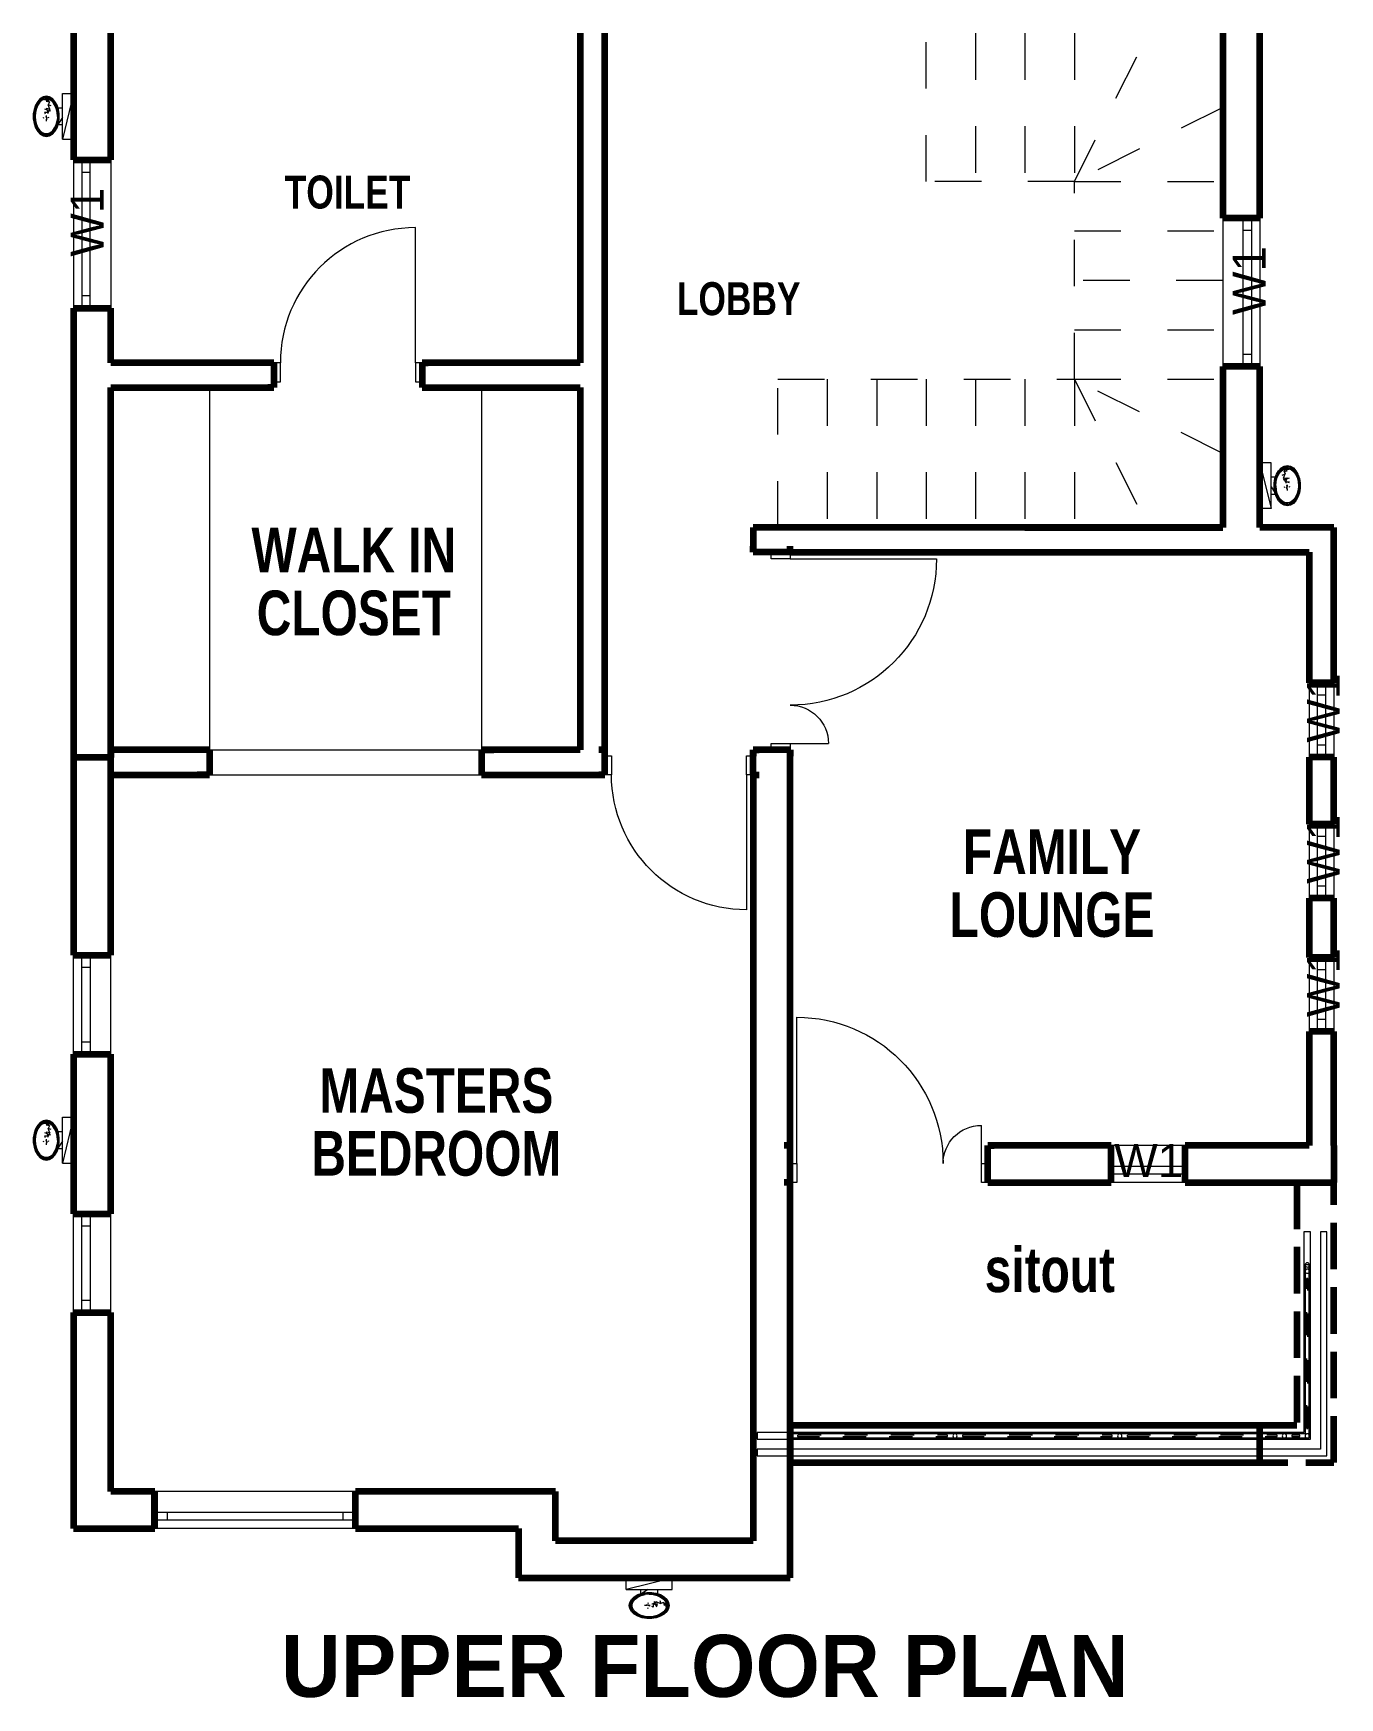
# Model space of a CAD drawing. Header units: millimetres. Extents: x 119896 to 184842, y -80649 to -62433.
# Drawn here: x 176762 to 184692, y -79907 to -69805 of the extents above; entities that cross this region are included whole.
import ezdxf
from ezdxf.enums import TextEntityAlignment as Align

# ---------------------------------------------------------------- set-up
doc = ezdxf.new("R2010")
doc.units = ezdxf.units.MM
doc.header["$MEASUREMENT"] = 0
doc.set_wipeout_variables(frame=1)
for name, pattern in [('Dashed', [564.444447, 282.222223, -282.222223]), ('Hidden Line', [391.222223, 282.222223, -109]), ('Small Dashed', [282.222222, 141.111111, -141.111111]), ('Wipeout_Contour', [1000, 0, -1000])]:
    doc.linetypes.add(name, pattern=pattern)
for name, color, linetype, lineweight in [('0_Pen_No__2', 8, 'Continuous', 15), ('Annotation - Text_Pen_No__86_Pen_No__21', 7, 'Continuous', 35), ('ARCHICAD Doors_Pen_No__141', 7, 'Continuous', 120), ('ARCHICAD Window Markers_Pen_No__7', 7, 'Continuous', 35), ('ARCHICAD Windows_Pen_No__141', 7, 'Continuous', 120), ('Drawing & Figure_Pen_No__1', 7, 'Continuous', 13), ('Drawing & Figure_Pen_No__27', 7, 'Continuous', 100), ('Structural - Bearing_Pen_No__141', 7, 'Continuous', 120)]:
    doc.layers.add(name, color=color, linetype=linetype, lineweight=lineweight)
for name, color, linetype in [('ARCHICAD Doors', 7, 'Continuous'), ('ARCHICAD Window Markers', 7, 'Continuous'), ('ARCHICAD Windows', 7, 'Continuous'), ('Interior - Stair & Railing', 7, 'Continuous'), ('Structural - Bearing', 7, 'Continuous')]:
    doc.layers.add(name, color=color, linetype=linetype)
for name, color, linetype, lineweight, true_color in [('ARCHICAD Doors_Pen_No__23', 7, 'Continuous', 20, 0xff6600), ('ARCHICAD Doors_Pen_No__3', 7, 'Continuous', 18, 0xff6600), ('ARCHICAD Windows_Pen_No__23', 7, 'Continuous', 20, 0xff6600), ('ARCHICAD Windows_Pen_No__3', 7, 'Continuous', 18, 0xff6600), ('Drawing & Figure_Pen_No__23', 7, 'Continuous', 20, 0xff6600), ('Drawing & Figure_Pen_No__61', 7, 'Continuous', 20, 0x6a6a6a), ('Interior - Stair & Railing_Pen_No__91', 171, 'Continuous', 13, 0xaaaaff)]:
    doc.layers.add(name, color=color, linetype=linetype, lineweight=lineweight, true_color=true_color)
doc.styles.add('GENERATED_STYLE_1', font='arial.ttf')
doc.styles.add('GENERATED_STYLE_2', font='')
doc.styles.add('GENERATED_STYLE_3', font='')
doc.styles.get('GENERATED_STYLE_2').set_extended_font_data('Impact', bold=True)
doc.styles.get('GENERATED_STYLE_3').set_extended_font_data('Algerian', bold=True)

# ---------------------------------------------------------------- blocks, each defined once
blk = doc.blocks.new('Wall_25', base_point=(142619, -78480))
at = {"layer": 'Structural - Bearing_Pen_No__141', "color": 7, "linetype": 'Hidden Line', "lineweight": 120, "flags": 128}
for points in [[(142619, -78255), (139769, -78255)], [(139769, -78255), (139769, -78480)], [(142619, -78480), (142619, -78255)], [(139769, -78480), (142619, -78480)]]:
    blk.add_lwpolyline(points, dxfattribs=at)
blk = doc.blocks.new('Wall_26', base_point=(138344, -79180))
at = {"layer": 'Structural - Bearing_Pen_No__141', "color": 7, "linetype": 'Continuous', "lineweight": 120, "flags": 128}
for points in [[(139544, -78955), (138344, -78955)], [(138119, -79180), (139769, -79180)]]:
    blk.add_lwpolyline(points, dxfattribs=at)
blk = doc.blocks.new('Wall_27', base_point=(142619, -78480))
at = {"color": 254, "linetype": 'Wipeout_Contour', "lineweight": 0, "ltscale": 645946.13105}
blk.add_wipeout([(142619, -78255), (139769, -78255), (139769, -78480), (142619, -78480)], dxfattribs=at).dxf.layer = 'Structural - Bearing'
at = {"layer": 'Structural - Bearing_Pen_No__141', "color": 7, "linetype": 'Continuous', "lineweight": 120, "flags": 128}
for points in [[(142619, -78255), (139769, -78255)], [(139769, -78255), (139769, -78480)], [(142619, -78480), (142619, -78255)], [(139769, -78480), (142619, -78480)]]:
    blk.add_lwpolyline(points, dxfattribs=at)
blk = doc.blocks.new('Window 24')
at = {"layer": 'ARCHICAD Windows_Pen_No__141', "color": 7, "linetype": 'Continuous', "lineweight": 120}
for p, q in [((-450, 50), (-450, 0)), ((-450, 0), (-450, -50)), ((-450, 0), (-450, -50)), ((450, 50), (450, 0)), ((450, 0), (450, -50)), ((450, 0), (450, -50)), ((-450, -50), (-450, -175)), ((450, -50), (450, -175))]:
    blk.add_line(p, q, dxfattribs=at)
at = {"layer": 'ARCHICAD Windows_Pen_No__23', "color": 30, "linetype": 'Continuous', "lineweight": 20, "true_color": 0xff6600}
for p, q in [((-450, 0), (-375, 0)), ((-375, 0), (-375, -50)), ((375, -50), (375, 0)), ((375, 0), (450, 0)), ((-375, -50), (-450, -50)), ((450, -50), (375, -50))]:
    blk.add_line(p, q, dxfattribs=at)
at = {"layer": 'ARCHICAD Windows_Pen_No__3', "color": 30, "linetype": 'Continuous', "lineweight": 18, "true_color": 0xff6600}
for p, q in [((-450, 50), (450, 50)), ((-375, 0), (375, 0)), ((375, -50), (-375, -50)), ((-450, -175), (450, -175))]:
    blk.add_line(p, q, dxfattribs=at)
blk = doc.blocks.new('W Marker 22')
at = {"layer": 'ARCHICAD Window Markers_Pen_No__7', "color": 7, "lineweight": 35, "style": 'GENERATED_STYLE_1'}
blk.add_attdef('AC_MarkerText_1', text='', height=200, dxfattribs=at).set_placement((-206, -173), align=Align.BOTTOM_LEFT)
blk = doc.blocks.new('Wall_30', base_point=(135419, -69805))
at = {"layer": 'Structural - Bearing_Pen_No__141', "color": 7, "linetype": 'Continuous', "lineweight": 120}
for p, q in [((135419, -70574), (135469, -70574)), ((135469, -70574), (135519, -70574)), ((135519, -70574), (135644, -70574)), ((135419, -71474), (135469, -71474)), ((135469, -71474), (135519, -71474)), ((135519, -71474), (135644, -71474))]:
    blk.add_line(p, q, dxfattribs=at)
at = {"layer": 'Structural - Bearing_Pen_No__141', "color": 7, "linetype": 'Continuous', "lineweight": 120, "flags": 128}
for points in [[(135419, -69805), (135419, -70574)], [(135644, -70574), (135644, -69805)], [(135419, -71474), (135419, -74305)], [(135644, -71805), (135644, -71474)], [(135644, -74305), (135644, -71955)]]:
    blk.add_lwpolyline(points, dxfattribs=at)
at = {"layer": 'ARCHICAD Window Markers', "color": 161, "lineweight": 25, "true_color": 0x40a5ff}
ref = blk.add_blockref('W Marker 22', (135644, -71024), dxfattribs=dict(at, rotation=270))
ref.add_attrib('AC_MarkerText_1', 'W1', dxfattribs={"layer": 'ARCHICAD Window Markers_Pen_No__7', "color": 7, "lineweight": 35, "height": 200, "rotation": 90, "style": 'GENERATED_STYLE_1'}).set_placement((135661, -71161), align=Align.BOTTOM_LEFT)
at = {"layer": 'ARCHICAD Windows', "color": 21, "linetype": 'Continuous', "lineweight": 18, "true_color": 0xff9955, "xscale": -1, "zscale": 1000, "rotation": 90}
blk.add_blockref('Window 24', (135469, -71024), dxfattribs=at)
blk = doc.blocks.new('Double Door Asymmetric 24_2')
at = {"layer": 'ARCHICAD Doors_Pen_No__141', "color": 7, "linetype": 'Continuous', "lineweight": 120}
for p, q in [((-600, 0), (-637, 0)), ((-600, 0), (-637, 0)), ((-600, 0), (-600, -115)), ((-600, 0), (-600, -115)), ((600, 0), (600, -115)), ((600, 0), (600, -115)), ((600, 0), (637, 0)), ((600, 0), (637, 0)), ((-600, -115), (-600, -225)), ((-600, -115), (-600, -225)), ((600, -115), (600, -225)), ((600, -115), (600, -225)), ((-600, -225), (-637, -225)), ((-600, -225), (-637, -225)), ((600, -225), (637, -225)), ((600, -225), (637, -225))]:
    blk.add_line(p, q, dxfattribs=at)
at = {"layer": 'ARCHICAD Doors_Pen_No__23', "color": 30, "linetype": 'Continuous', "lineweight": 20, "true_color": 0xff6600}
for p, q in [((-560, 0), (-600, 0)), ((-600, 0), (-600, -115)), ((-560, -115), (-560, 0)), ((600, 0), (560, 0)), ((560, 0), (560, -115)), ((600, -115), (600, 0)), ((-600, -115), (-560, -115)), ((560, -115), (600, -115))]:
    blk.add_line(p, q, dxfattribs=at)
at = {"layer": 'ARCHICAD Doors_Pen_No__3', "color": 30, "linetype": 'Continuous', "lineweight": 18, "true_color": 0xff6600}
for p, q in [((560, 0), (560, 888)), ((-560, 0), (-560, 232))]:
    blk.add_line(p, q, dxfattribs=at)
for centre, radius, start, end in [((560, 0), 888, 90, 180), ((-560, 0), 232, 0, 90)]:
    blk.add_arc(centre, radius, start, end, dxfattribs=at)
blk = doc.blocks.new('Wall_31', base_point=(139769, -79180))
at = {"layer": 'Structural - Bearing_Pen_No__141', "color": 7, "linetype": 'Continuous', "lineweight": 120}
for p, q in [((139544, -72955), (139544, -72918)), ((139769, -72955), (139769, -72918)), ((139654, -72955), (139544, -72955)), ((139769, -72955), (139654, -72955)), ((139544, -74155), (139544, -74192)), ((139654, -74155), (139544, -74155)), ((139769, -74155), (139654, -74155)), ((139769, -74155), (139769, -74192))]:
    blk.add_line(p, q, dxfattribs=at)
at = {"layer": 'Structural - Bearing_Pen_No__141', "color": 7, "linetype": 'Continuous', "lineweight": 120, "flags": 128}
for points in [[(139544, -72805), (139544, -72955)], [(139769, -76555), (139769, -74155)], [(139544, -74305), (139544, -78955)], [(139769, -79180), (139769, -76780)]]:
    blk.add_lwpolyline(points, dxfattribs=at)
at = {"layer": 'ARCHICAD Doors', "color": 21, "linetype": 'Continuous', "lineweight": 18, "true_color": 0xff9955, "xscale": -1, "zscale": 1000, "rotation": 270}
blk.add_blockref('Double Door Asymmetric 24_2', (139769, -73555), dxfattribs=at)
blk = doc.blocks.new('Window 24_2')
at = {"layer": 'ARCHICAD Windows_Pen_No__141', "color": 7, "linetype": 'Continuous', "lineweight": 120}
for p, q in [((-225, 50), (-225, 0)), ((-225, 0), (-225, -50)), ((-225, 0), (-225, -50)), ((225, 50), (225, 0)), ((225, 0), (225, -50)), ((225, 0), (225, -50)), ((-225, -50), (-225, -175)), ((225, -50), (225, -175))]:
    blk.add_line(p, q, dxfattribs=at)
at = {"layer": 'ARCHICAD Windows_Pen_No__23', "color": 30, "linetype": 'Continuous', "lineweight": 20, "true_color": 0xff6600}
for p, q in [((-225, 0), (-150, 0)), ((-150, 0), (-150, -50)), ((150, -50), (150, 0)), ((150, 0), (225, 0)), ((-150, -50), (-225, -50)), ((225, -50), (150, -50))]:
    blk.add_line(p, q, dxfattribs=at)
at = {"layer": 'ARCHICAD Windows_Pen_No__3', "color": 30, "linetype": 'Continuous', "lineweight": 18, "true_color": 0xff6600}
for p, q in [((-225, 50), (225, 50)), ((-150, 0), (150, 0)), ((150, -50), (-150, -50)), ((-225, -175), (225, -175))]:
    blk.add_line(p, q, dxfattribs=at)
blk = doc.blocks.new('Double Door Asymmetric 24')
at = {"layer": 'ARCHICAD Doors_Pen_No__141', "color": 7, "linetype": 'Continuous', "lineweight": 120}
for p, q in [((-600, 110), (-637, 110)), ((-600, 110), (-637, 110)), ((-600, 0), (-600, 110)), ((-600, 0), (-600, 110)), ((600, 0), (600, 110)), ((600, 0), (600, 110)), ((600, 110), (637, 110)), ((600, 110), (637, 110)), ((-600, -115), (-600, 0)), ((-600, -115), (-600, 0)), ((600, -115), (600, 0)), ((600, -115), (600, 0)), ((-600, -115), (-637, -115)), ((-600, -115), (-637, -115)), ((600, -115), (637, -115)), ((600, -115), (637, -115))]:
    blk.add_line(p, q, dxfattribs=at)
at = {"layer": 'ARCHICAD Doors_Pen_No__23', "color": 30, "linetype": 'Continuous', "lineweight": 20, "true_color": 0xff6600}
for p, q in [((-560, 0), (-600, 0)), ((-600, 0), (-600, -115)), ((-560, -115), (-560, 0)), ((600, 0), (560, 0)), ((560, 0), (560, -115)), ((600, -115), (600, 0)), ((-600, -115), (-560, -115)), ((560, -115), (600, -115))]:
    blk.add_line(p, q, dxfattribs=at)
at = {"layer": 'ARCHICAD Doors_Pen_No__3', "color": 30, "linetype": 'Continuous', "lineweight": 18, "true_color": 0xff6600}
for p, q in [((560, 0), (560, 888)), ((-560, 0), (-560, 232))]:
    blk.add_line(p, q, dxfattribs=at)
for centre, radius, start, end in [((560, 0), 888, 90, 180), ((-560, 0), 232, 0, 90)]:
    blk.add_arc(centre, radius, start, end, dxfattribs=at)
blk = doc.blocks.new('Wall_32', base_point=(139769, -76780))
at = {"layer": 'Structural - Bearing_Pen_No__141', "color": 7, "linetype": 'Continuous', "lineweight": 120}
for p, q in [((139769, -76555), (139732, -76555)), ((139769, -76665), (139769, -76555)), ((140969, -76555), (141006, -76555)), ((140969, -76665), (140969, -76555)), ((141717, -76680), (141717, -76555)), ((142167, -76680), (142167, -76555)), ((139769, -76780), (139769, -76665)), ((140969, -76780), (140969, -76665)), ((141717, -76730), (141717, -76680)), ((141717, -76780), (141717, -76730)), ((142167, -76730), (142167, -76680)), ((142167, -76780), (142167, -76730)), ((139769, -76780), (139732, -76780)), ((140969, -76780), (141006, -76780)), ((142844, -76780), (143069, -76780))]:
    blk.add_line(p, q, dxfattribs=at)
at = {"layer": 'Structural - Bearing_Pen_No__141', "color": 7, "linetype": 'Continuous', "lineweight": 120, "flags": 128}
for points in [[(141717, -76555), (140969, -76555)], [(142919, -76555), (142167, -76555)], [(143069, -76555), (143069, -76780)], [(140969, -76780), (141717, -76780)], [(142167, -76780), (142844, -76780)]]:
    blk.add_lwpolyline(points, dxfattribs=at)
at = {"layer": 'ARCHICAD Doors', "color": 21, "linetype": 'Continuous', "lineweight": 18, "true_color": 0xff9955, "xscale": -1, "zscale": 1000}
blk.add_blockref('Double Door Asymmetric 24', (140369, -76665), dxfattribs=at)
at = {"layer": 'ARCHICAD Window Markers', "color": 161, "lineweight": 25, "true_color": 0x40a5ff}
ref = blk.add_blockref('W Marker 22', (141942, -76555), dxfattribs=at)
ref.add_attrib('AC_MarkerText_1', 'W1', dxfattribs={"layer": 'ARCHICAD Window Markers_Pen_No__7', "color": 7, "lineweight": 35, "height": 200, "style": 'GENERATED_STYLE_1'}).set_placement((141736, -76807), align=Align.BOTTOM_LEFT)
at = {"layer": 'ARCHICAD Windows', "color": 21, "linetype": 'Continuous', "lineweight": 18, "true_color": 0xff9955, "zscale": 1000, "rotation": 180}
blk.add_blockref('Window 24_2', (141942, -76730), dxfattribs=at)
blk = doc.blocks.new('Wall_33', base_point=(142619, -72805))
at = {"layer": 'Structural - Bearing_Pen_No__141', "color": 7, "linetype": 'Continuous', "lineweight": 120}
for p, q in [((142519, -70928), (142394, -70928)), ((142569, -70928), (142519, -70928)), ((142619, -70928), (142569, -70928)), ((142519, -71828), (142394, -71828)), ((142569, -71828), (142519, -71828)), ((142619, -71828), (142569, -71828))]:
    blk.add_line(p, q, dxfattribs=at)
at = {"layer": 'Structural - Bearing_Pen_No__141', "color": 7, "linetype": 'Continuous', "lineweight": 120, "flags": 128}
for points in [[(142394, -69805), (142394, -70928)], [(142619, -70928), (142619, -69805)], [(142394, -71828), (142394, -72805)], [(142619, -72805), (142619, -71828)]]:
    blk.add_lwpolyline(points, dxfattribs=at)
at = {"layer": 'ARCHICAD Window Markers', "color": 161, "lineweight": 25, "true_color": 0x40a5ff}
ref = blk.add_blockref('W Marker 22', (142394, -71378), dxfattribs=dict(at, rotation=90))
ref.add_attrib('AC_MarkerText_1', 'W1', dxfattribs={"layer": 'ARCHICAD Window Markers_Pen_No__7', "color": 7, "lineweight": 35, "height": 200, "rotation": 90, "style": 'GENERATED_STYLE_1'}).set_placement((142715, -71515), align=Align.BOTTOM_LEFT)
at = {"layer": 'ARCHICAD Windows', "color": 21, "linetype": 'Continuous', "lineweight": 18, "true_color": 0xff9955, "zscale": 1000, "rotation": 270}
blk.add_blockref('Window 24', (142569, -71378), dxfattribs=at)
blk = doc.blocks.new('Window 24_3')
at = {"layer": 'ARCHICAD Windows_Pen_No__141', "color": 7, "linetype": 'Continuous', "lineweight": 120}
for p, q in [((-225, 50), (-225, 0)), ((-225, 0), (-225, -50)), ((-225, 0), (-225, -50)), ((225, 50), (225, 0)), ((225, 0), (225, -50)), ((225, 0), (225, -50)), ((-225, -50), (-225, -100)), ((225, -50), (225, -100))]:
    blk.add_line(p, q, dxfattribs=at)
at = {"layer": 'ARCHICAD Windows_Pen_No__23', "color": 30, "linetype": 'Continuous', "lineweight": 20, "true_color": 0xff6600}
for p, q in [((-225, 0), (-150, 0)), ((-150, 0), (-150, -50)), ((150, -50), (150, 0)), ((150, 0), (225, 0)), ((-150, -50), (-225, -50)), ((225, -50), (150, -50))]:
    blk.add_line(p, q, dxfattribs=at)
at = {"layer": 'ARCHICAD Windows_Pen_No__3', "color": 30, "linetype": 'Continuous', "lineweight": 18, "true_color": 0xff6600}
for p, q in [((-225, 50), (225, 50)), ((-150, 0), (150, 0)), ((-225, -100), (225, -100)), ((150, -50), (-150, -50))]:
    blk.add_line(p, q, dxfattribs=at)
blk = doc.blocks.new('Wall_34', base_point=(143069, -76780))
at = {"layer": 'Structural - Bearing_Pen_No__141', "color": 7, "linetype": 'Continuous', "lineweight": 120}
for p, q in [((142969, -73748), (142919, -73748)), ((143019, -73748), (142969, -73748)), ((143069, -73748), (143019, -73748)), ((142969, -74198), (142919, -74198)), ((143019, -74198), (142969, -74198)), ((143069, -74198), (143019, -74198)), ((142969, -74605), (142919, -74605)), ((143019, -74605), (142969, -74605)), ((143069, -74605), (143019, -74605)), ((142969, -75055), (142919, -75055)), ((143019, -75055), (142969, -75055)), ((143069, -75055), (143019, -75055)), ((142969, -75414), (142919, -75414)), ((143019, -75414), (142969, -75414)), ((143069, -75414), (143019, -75414)), ((142969, -75864), (142919, -75864)), ((143019, -75864), (142969, -75864)), ((143069, -75864), (143019, -75864))]:
    blk.add_line(p, q, dxfattribs=at)
at = {"layer": 'Structural - Bearing_Pen_No__141', "color": 7, "linetype": 'Continuous', "lineweight": 120, "flags": 128}
for points in [[(143069, -73748), (143069, -72805)], [(142919, -72955), (142919, -73748)], [(142919, -74198), (142919, -74605)], [(143069, -74605), (143069, -74198)], [(142919, -75055), (142919, -75414)], [(143069, -75414), (143069, -75055)], [(142919, -75864), (142919, -76555)], [(143069, -76555), (143069, -75864)]]:
    blk.add_lwpolyline(points, dxfattribs=at)
at = {"layer": 'ARCHICAD Window Markers', "color": 161, "lineweight": 25, "true_color": 0x40a5ff}
ref = blk.add_blockref('W Marker 22', (142919, -73973), dxfattribs=dict(at, rotation=90))
ref.add_attrib('AC_MarkerText_1', 'W1', dxfattribs={"layer": 'ARCHICAD Window Markers_Pen_No__7', "color": 7, "lineweight": 35, "height": 200, "rotation": 90, "style": 'GENERATED_STYLE_1'}).set_placement((143165, -74110), align=Align.BOTTOM_LEFT)
ref = blk.add_blockref('W Marker 22', (142919, -74830), dxfattribs=dict(at, rotation=90))
ref.add_attrib('AC_MarkerText_1', 'W1', dxfattribs={"layer": 'ARCHICAD Window Markers_Pen_No__7', "color": 7, "lineweight": 35, "height": 200, "rotation": 90, "style": 'GENERATED_STYLE_1'}).set_placement((143165, -74967), align=Align.BOTTOM_LEFT)
ref = blk.add_blockref('W Marker 22', (142919, -75639), dxfattribs=dict(at, rotation=90))
ref.add_attrib('AC_MarkerText_1', 'W1', dxfattribs={"layer": 'ARCHICAD Window Markers_Pen_No__7', "color": 7, "lineweight": 35, "height": 200, "rotation": 90, "style": 'GENERATED_STYLE_1'}).set_placement((143165, -75776), align=Align.BOTTOM_LEFT)
at = {"layer": 'ARCHICAD Windows', "color": 21, "linetype": 'Continuous', "lineweight": 18, "true_color": 0xff9955, "zscale": 1000, "rotation": 270}
for p in [(143019, -73973), (143019, -74830), (143019, -75639)]:
    blk.add_blockref('Window 24_3', p, dxfattribs=at)
blk = doc.blocks.new('Wall_35', base_point=(143069, -72805))
at = {"layer": 'Structural - Bearing_Pen_No__141', "color": 7, "linetype": 'Continuous', "lineweight": 120, "flags": 128}
for points in [[(142394, -72805), (139544, -72805)], [(143069, -72805), (142619, -72805)], [(139769, -72955), (142919, -72955)]]:
    blk.add_lwpolyline(points, dxfattribs=at)
blk = doc.blocks.new('Rectangular Window Opening 24_6')
at = {"layer": 'ARCHICAD Windows_Pen_No__141', "color": 7, "linetype": 'Continuous', "lineweight": 120}
for p, q in [((-825, 150), (-900, 150)), ((-825, 150), (-900, 150)), ((-825, 0), (-825, 150)), ((-825, 0), (-825, 150)), ((825, 0), (825, 150)), ((825, 0), (825, 150)), ((825, 150), (900, 150)), ((825, 150), (900, 150)), ((-825, 0), (-900, 0)), ((-825, 0), (-900, 0)), ((825, 0), (900, 0)), ((825, 0), (900, 0))]:
    blk.add_line(p, q, dxfattribs=at)
at = {"layer": 'ARCHICAD Windows_Pen_No__3', "color": 30, "linetype": 'Continuous', "lineweight": 18, "true_color": 0xff6600}
for p, q in [((-825, 150), (825, 150)), ((-825, 0), (825, 0))]:
    blk.add_line(p, q, dxfattribs=at)
blk = doc.blocks.new('Door 24')
at = {"layer": 'ARCHICAD Doors_Pen_No__141', "color": 7, "linetype": 'Continuous', "lineweight": 120}
for p, q in [((-450, 0), (-487, 0)), ((-450, 0), (-487, 0)), ((-450, 0), (-450, -115)), ((-450, 0), (-450, -115)), ((450, 0), (450, -115)), ((450, 0), (450, -115)), ((450, 0), (487, 0)), ((450, 0), (487, 0)), ((-450, -150), (-487, -150)), ((-450, -150), (-487, -150)), ((-450, -115), (-450, -150)), ((-450, -115), (-450, -150)), ((450, -115), (450, -150)), ((450, -115), (450, -150)), ((450, -150), (487, -150)), ((450, -150), (487, -150))]:
    blk.add_line(p, q, dxfattribs=at)
at = {"layer": 'ARCHICAD Doors_Pen_No__23', "color": 30, "linetype": 'Continuous', "lineweight": 20, "true_color": 0xff6600}
for p, q in [((-410, 0), (-450, 0)), ((-450, 0), (-450, -115)), ((-410, -115), (-410, 0)), ((450, 0), (410, 0)), ((410, 0), (410, -115)), ((450, -115), (450, 0)), ((-450, -115), (-410, -115)), ((410, -115), (450, -115))]:
    blk.add_line(p, q, dxfattribs=at)
at = {"layer": 'ARCHICAD Doors_Pen_No__3', "color": 30, "linetype": 'Continuous', "lineweight": 18, "true_color": 0xff6600}
blk.add_line((410, 0), (410, 820), dxfattribs=at)
blk.add_arc((410, 0), 820, 90, 180, dxfattribs=at)
blk = doc.blocks.new('Wall_36', base_point=(135419, -74305))
at = {"layer": 'Structural - Bearing_Pen_No__141', "color": 7, "linetype": 'Continuous', "lineweight": 120}
for p, q in [((136244, -74155), (136169, -74155)), ((136244, -74155), (136244, -74305)), ((137894, -74155), (137894, -74305)), ((137894, -74155), (137969, -74155)), ((138644, -74155), (138607, -74155)), ((138644, -74190), (138644, -74155)), ((138644, -74305), (138644, -74190)), ((139544, -74155), (139581, -74155)), ((139544, -74190), (139544, -74155)), ((139544, -74305), (139544, -74190)), ((136244, -74305), (136169, -74305)), ((137894, -74305), (137969, -74305)), ((138644, -74305), (138607, -74305)), ((139544, -74305), (139581, -74305))]:
    blk.add_line(p, q, dxfattribs=at)
at = {"layer": 'Structural - Bearing_Pen_No__141', "color": 7, "linetype": 'Continuous', "lineweight": 120, "flags": 128}
for points in [[(136244, -74155), (135644, -74155)], [(135644, -74155), (135644, -74200)], [(138494, -74155), (137894, -74155)], [(135644, -74305), (136244, -74305)], [(137894, -74305), (138644, -74305)]]:
    blk.add_lwpolyline(points, dxfattribs=at)
at = {"layer": 'ARCHICAD Doors', "color": 21, "linetype": 'Continuous', "lineweight": 18, "true_color": 0xff9955, "xscale": -1, "zscale": 1000, "rotation": 180}
blk.add_blockref('Door 24', (139094, -74305), dxfattribs=at)
at = {"layer": 'ARCHICAD Windows', "color": 21, "linetype": 'Dashed', "lineweight": 18, "true_color": 0xff9955, "xscale": -1, "zscale": 1000, "rotation": 180}
blk.add_blockref('Rectangular Window Opening 24_6', (137069, -74155), dxfattribs=at)
blk = doc.blocks.new('Wall_37', base_point=(138644, -74305))
at = {"layer": 'Structural - Bearing_Pen_No__141', "color": 7, "linetype": 'Continuous', "lineweight": 120, "flags": 128}
for points in [[(138494, -69805), (138494, -71805)], [(138644, -74155), (138644, -69805)], [(138494, -71955), (138494, -74155)]]:
    blk.add_lwpolyline(points, dxfattribs=at)
blk = doc.blocks.new('Wall_38', base_point=(138644, -71805))
at = {"layer": 'Structural - Bearing_Pen_No__141', "color": 7, "linetype": 'Continuous', "lineweight": 120}
for p, q in [((136634, -71805), (136597, -71805)), ((136634, -71805), (136634, -71920)), ((137534, -71805), (137571, -71805)), ((137534, -71805), (137534, -71920)), ((136634, -71955), (136597, -71955)), ((136634, -71920), (136634, -71955)), ((137534, -71920), (137534, -71955)), ((137534, -71955), (137571, -71955))]:
    blk.add_line(p, q, dxfattribs=at)
at = {"layer": 'Structural - Bearing_Pen_No__141', "color": 7, "linetype": 'Continuous', "lineweight": 120, "flags": 128}
for points in [[(136634, -71805), (135644, -71805)], [(138494, -71805), (137534, -71805)], [(135644, -71955), (136634, -71955)], [(137534, -71955), (138494, -71955)]]:
    blk.add_lwpolyline(points, dxfattribs=at)
at = {"layer": 'ARCHICAD Doors', "color": 21, "linetype": 'Continuous', "lineweight": 18, "true_color": 0xff9955, "zscale": 1000}
blk.add_blockref('Door 24', (137084, -71805), dxfattribs=at)
blk = doc.blocks.new('Wall_51', base_point=(143069, -78480))
at = {"layer": 'Structural - Bearing_Pen_No__141', "color": 7, "linetype": 'Continuous', "lineweight": 120}
blk.add_line((142844, -76780), (143069, -76780), dxfattribs=at)
at = {"layer": 'Structural - Bearing_Pen_No__141', "color": 7, "linetype": 'Hidden Line', "lineweight": 120, "flags": 128}
for points in [[(142844, -76780), (142844, -78255)], [(143069, -78480), (143069, -76780)]]:
    blk.add_lwpolyline(points, dxfattribs=at)
blk = doc.blocks.new('Wall_52', base_point=(139769, -78480))
at = {"layer": 'Structural - Bearing_Pen_No__141', "color": 7, "linetype": 'Hidden Line', "lineweight": 120, "flags": 128}
for points in [[(142844, -78255), (139769, -78255)], [(139769, -78255), (139769, -78480)], [(139769, -78480), (143069, -78480)]]:
    blk.add_lwpolyline(points, dxfattribs=at)
blk = doc.blocks.new('Wall_58', base_point=(138344, -79180))
at = {"layer": 'Structural - Bearing_Pen_No__141', "color": 7, "linetype": 'Continuous', "lineweight": 120, "flags": 128}
for points in [[(138344, -78955), (138344, -78655)], [(138119, -78880), (138119, -79180)]]:
    blk.add_lwpolyline(points, dxfattribs=at)
blk = doc.blocks.new('Window 24_4')
at = {"layer": 'ARCHICAD Windows_Pen_No__141', "color": 7, "linetype": 'Continuous', "lineweight": 120}
for p, q in [((-610, 50), (-610, 0)), ((-610, 0), (-610, -50)), ((-610, 0), (-610, -50)), ((610, 50), (610, 0)), ((610, 0), (610, -50)), ((610, 0), (610, -50)), ((-610, -50), (-610, -175)), ((610, -50), (610, -175))]:
    blk.add_line(p, q, dxfattribs=at)
at = {"layer": 'ARCHICAD Windows_Pen_No__23', "color": 30, "linetype": 'Continuous', "lineweight": 20, "true_color": 0xff6600}
for p, q in [((-610, 0), (-535, 0)), ((-535, 0), (-535, -50)), ((535, -50), (535, 0)), ((535, 0), (610, 0)), ((-535, -50), (-610, -50)), ((610, -50), (535, -50))]:
    blk.add_line(p, q, dxfattribs=at)
at = {"layer": 'ARCHICAD Windows_Pen_No__3', "color": 30, "linetype": 'Continuous', "lineweight": 18, "true_color": 0xff6600}
for p, q in [((-610, 50), (610, 50)), ((-535, 0), (535, 0)), ((535, -50), (-535, -50)), ((-610, -175), (610, -175))]:
    blk.add_line(p, q, dxfattribs=at)
blk = doc.blocks.new('Wall_59', base_point=(135419, -78880))
at = {"layer": 'Structural - Bearing_Pen_No__141', "color": 7, "linetype": 'Continuous', "lineweight": 120}
for p, q in [((135912, -78780), (135912, -78655)), ((137131, -78780), (137131, -78655)), ((135912, -78830), (135912, -78780)), ((137131, -78830), (137131, -78780)), ((135912, -78880), (135912, -78830)), ((137131, -78880), (137131, -78830))]:
    blk.add_line(p, q, dxfattribs=at)
at = {"layer": 'Structural - Bearing_Pen_No__141', "color": 7, "linetype": 'Continuous', "lineweight": 120, "flags": 128}
for points in [[(135912, -78655), (135644, -78655)], [(138344, -78655), (137131, -78655)], [(135419, -78880), (135912, -78880)], [(137131, -78880), (138119, -78880)]]:
    blk.add_lwpolyline(points, dxfattribs=at)
at = {"layer": 'ARCHICAD Windows', "color": 21, "linetype": 'Continuous', "lineweight": 18, "true_color": 0xff9955, "zscale": 1000, "rotation": 180}
blk.add_blockref('Window 24_4', (136521, -78830), dxfattribs=at)
blk = doc.blocks.new('Window 24_5')
at = {"layer": 'ARCHICAD Windows_Pen_No__141', "color": 7, "linetype": 'Continuous', "lineweight": 120}
for p, q in [((-300, 50), (-300, 0)), ((-300, 0), (-300, -50)), ((-300, 0), (-300, -50)), ((300, 50), (300, 0)), ((300, 0), (300, -50)), ((300, 0), (300, -50)), ((-300, -50), (-300, -175)), ((300, -50), (300, -175))]:
    blk.add_line(p, q, dxfattribs=at)
at = {"layer": 'ARCHICAD Windows_Pen_No__23', "color": 30, "linetype": 'Continuous', "lineweight": 20, "true_color": 0xff6600}
for p, q in [((-300, 0), (-225, 0)), ((-225, 0), (-225, -50)), ((225, -50), (225, 0)), ((225, 0), (300, 0)), ((-225, -50), (-300, -50)), ((300, -50), (225, -50))]:
    blk.add_line(p, q, dxfattribs=at)
at = {"layer": 'ARCHICAD Windows_Pen_No__3', "color": 30, "linetype": 'Continuous', "lineweight": 18, "true_color": 0xff6600}
for p, q in [((-300, 50), (300, 50)), ((-225, 0), (225, 0)), ((225, -50), (-225, -50)), ((-300, -175), (300, -175))]:
    blk.add_line(p, q, dxfattribs=at)
blk = doc.blocks.new('Wall_61', base_point=(135419, -74200))
at = {"layer": 'Structural - Bearing_Pen_No__141', "color": 7, "linetype": 'Continuous', "lineweight": 120}
for p, q in [((135419, -75401), (135469, -75401)), ((135469, -75401), (135519, -75401)), ((135519, -75401), (135644, -75401)), ((135419, -76001), (135469, -76001)), ((135469, -76001), (135519, -76001)), ((135519, -76001), (135644, -76001)), ((135419, -76969), (135469, -76969)), ((135469, -76969), (135519, -76969)), ((135519, -76969), (135644, -76969)), ((135419, -77569), (135469, -77569)), ((135469, -77569), (135519, -77569)), ((135519, -77569), (135644, -77569))]:
    blk.add_line(p, q, dxfattribs=at)
at = {"layer": 'Structural - Bearing_Pen_No__141', "color": 7, "linetype": 'Continuous', "lineweight": 120, "flags": 128}
for points in [[(135419, -74200), (135419, -75401)], [(135644, -74200), (135419, -74200)], [(135644, -75401), (135644, -74305)], [(135419, -76001), (135419, -76969)], [(135644, -76969), (135644, -76001)], [(135419, -77569), (135419, -78880)], [(135644, -78655), (135644, -77569)]]:
    blk.add_lwpolyline(points, dxfattribs=at)
at = {"layer": 'ARCHICAD Windows', "color": 21, "linetype": 'Continuous', "lineweight": 18, "true_color": 0xff9955, "zscale": 1000, "rotation": 89.99990905431827}
for p in [(135469, -75701), (135469, -77269)]:
    blk.add_blockref('Window 24_5', p, dxfattribs=at)
blk = doc.blocks.new('Railing_2')
at = {"layer": 'Interior - Stair & Railing_Pen_No__91', "color": 161, "linetype": 'Continuous', "lineweight": 13, "true_color": 0xaaaaff}
for p, q in [((142927, -77080), (142887, -77080)), ((142887, -77080), (142887, -77280)), ((142927, -77280), (142927, -77080)), ((143027, -77080), (142987, -77080)), ((142987, -77080), (142987, -77280)), ((143027, -77280), (143027, -77080)), ((142887, -77280), (142887, -78298)), ((142919, -77280), (142895, -77280)), ((142895, -77280), (142895, -78306)), ((142919, -78330), (142919, -77280)), ((142927, -78338), (142927, -77280)), ((142987, -77280), (142987, -78398)), ((143027, -78438), (143027, -77280)), ((139769, -78298), (139569, -78298)), ((139569, -78298), (139569, -78338)), ((139569, -78338), (139769, -78338)), ((142887, -78298), (139769, -78298)), ((139769, -78306), (139769, -78330)), ((142895, -78306), (139769, -78306)), ((139769, -78330), (142919, -78330)), ((139769, -78338), (142927, -78338)), ((139769, -78398), (139569, -78398)), ((139569, -78398), (139569, -78438)), ((139569, -78438), (139769, -78438)), ((142987, -78398), (139769, -78398)), ((139769, -78438), (143027, -78438))]:
    blk.add_line(p, q, dxfattribs=at)
at = {"layer": 'Interior - Stair & Railing_Pen_No__91', "color": 161, "linetype": 'Continuous', "lineweight": 13, "true_color": 0xaaaaff, "flags": 128}
for points in [[(142920, -77280, 1), (142894, -77280, 1)], [(142920, -77318, 1), (142894, -77318, 1)], [(139769, -78331, 1), (139769, -78305, 1)], [(140769, -78331, 1), (140769, -78305, 1)], [(141769, -78331, 1), (141769, -78305, 1)], [(142769, -78331, 1), (142769, -78305, 1)], [(142907, -78331, 1), (142907, -78305, 1)]]:
    blk.add_lwpolyline(points, format="xyb", close=True, dxfattribs=at)
at = {"layer": 'Interior - Stair & Railing_Pen_No__91', "color": 161, "linetype": 'Small Dashed', "lineweight": 13, "true_color": 0xaaaaff, "flags": 128}
for points in [[(142903, -78273), (142911, -78273), (142911, -77363), (142903, -77363)], [(139814, -78314), (139814, -78322), (140724, -78322), (140724, -78314)], [(140814, -78314), (140814, -78322), (141724, -78322), (141724, -78314)], [(141814, -78314), (141814, -78322), (142724, -78322), (142724, -78314)], [(142814, -78314), (142814, -78322), (142862, -78322), (142862, -78314)]]:
    blk.add_lwpolyline(points, close=True, dxfattribs=at)
blk = doc.blocks.new('Sconce Wall lamp spotline lima N080813')
at = {"layer": '0_Pen_No__2', "color": 8, "linetype": 'Continuous', "lineweight": 15}
for p, q in [((-58, 91), (-43, 108)), ((-48, 94), (-32, 107)), ((-46, 96), (-41, 102)), ((-44, 98), (-40, 102)), ((-43, 108), (-25, 118)), ((-41, 102), (-34, 105)), ((-40, 102), (-37, 104)), ((-38, 95), (-24, 103)), ((-37, 104), (-27, 109)), ((-32, 107), (-15, 114)), ((-30, 108), (-24, 112)), ((-30, 98), (-14, 104)), ((-27, 109), (-24, 111)), ((-25, 118), (-6, 122)), ((-25, 110), (-24, 111)), ((-24, 112), (-17, 113)), ((-24, 111), (-20, 112)), ((-24, 110), (-24, 111)), ((-24, 111), (-22, 111)), ((-24, 111), (-23, 111)), ((-24, 111), (-24, 111)), ((-24, 111), (-23, 111)), ((-24, 103), (-22, 105)), ((-22, 105), (-7, 107)), ((-20, 112), (-10, 114)), ((-15, 114), (3, 114)), ((-14, 104), (3, 104)), ((-12, 114), (-6, 115)), ((-10, 114), (-6, 115)), ((-7, 107), (-6, 108)), ((-6, 122), (13, 118)), ((-6, 115), (-2, 114)), ((-6, 115), (1, 114)), ((-6, 108), (9, 105)), ((-2, 114), (8, 112)), ((3, 114), (21, 107)), ((3, 104), (19, 98)), ((6, 113), (12, 112)), ((8, 112), (12, 111)), ((9, 105), (11, 105)), ((10, 111), (12, 111)), ((11, 105), (25, 96)), ((12, 112), (18, 108)), ((12, 111), (16, 109)), ((12, 111), (14, 110)), ((13, 118), (31, 108)), ((16, 109), (26, 104)), ((21, 107), (37, 94)), ((23, 105), (29, 102)), ((26, 104), (29, 102)), ((29, 102), (33, 98)), ((29, 102), (35, 96)), ((31, 108), (47, 91)), ((92, 139), (92, -139)), ((160, -139), (92, 139)), ((92, 139), (160, 139)), ((160, -139), (160, 139)), ((-85, 15), (-80, 43)), ((-85, -15), (-85, 15)), ((-81, 0), (-78, 27)), ((-80, 43), (-71, 69)), ((-80, 14), (-79, 24)), ((-80, 14), (-79, 20)), ((-80, 7), (-80, 14)), ((-80, 3), (-80, 14)), ((-80, -7), (-80, 7)), ((-79, 20), (-77, 34)), ((-78, 27), (-72, 53)), ((-78, 31), (-76, 41)), ((-77, 34), (-76, 41)), ((-76, 41), (-73, 50)), ((-76, 41), (-74, 47)), ((-76, 41), (-74, 43)), ((-76, 41), (-75, 42)), ((-76, 37), (-76, 41)), ((-76, 39), (-76, 41)), ((-75, 13), (-72, 35)), ((-75, 10), (-75, 13)), ((-75, -13), (-75, 10)), ((-74, 47), (-69, 59)), ((-74, 0), (-72, 25)), ((-72, 53), (-62, 76)), ((-72, 25), (-66, 48)), ((-72, 35), (-71, 38)), ((-71, 69), (-58, 91)), ((-71, 56), (-68, 65)), ((-71, 38), (-64, 58)), ((-69, 59), (-67, 65)), ((-68, 65), (-63, 73)), ((-67, 65), (-64, 70)), ((-66, 48), (-57, 69)), ((-64, 70), (-58, 81)), ((-64, 61), (-54, 78)), ((-64, 58), (-64, 61)), ((-62, 76), (-48, 94)), ((-60, 79), (-56, 86)), ((-58, 81), (-55, 86)), ((-57, 83), (-55, 86)), ((-57, 69), (-44, 86)), ((-56, 86), (-50, 92)), ((-55, 86), (-52, 89)), ((-55, 86), (-53, 87)), ((-54, 78), (-52, 81)), ((-52, 89), (-44, 98)), ((-52, 81), (-40, 94)), ((-44, 86), (-30, 98)), ((-40, 94), (-38, 95)), ((-24, 9), (-18, 6)), ((-8, 19), (-3, 19)), ((-8, 4), (-4, 4)), ((-6, 0), (-8, 4)), ((-6, 19), (-6, 29)), ((-6, 17), (-3, 19)), ((-6, 17), (-2, 17)), ((-4, 4), (-6, 9)), ((-6, 9), (-2, 9)), ((-6, 0), (-4, 4)), ((-3, 19), (-4, 19)), ((-4, 4), (-2, 9)), ((-3, 19), (-2, 17)), ((-3, 19), (-3, 19)), ((-3, 14), (-2, 17)), ((-3, 14), (-2, 9)), ((-3, 14), (0, 12)), ((12, 9), (6, 6)), ((19, 98), (33, 86)), ((25, 96), (27, 95)), ((27, 95), (40, 82)), ((33, 98), (41, 89)), ((33, 86), (45, 69)), ((37, 94), (51, 76)), ((39, 92), (44, 86)), ((40, 82), (41, 81)), ((41, 89), (44, 86)), ((41, 81), (51, 63)), ((42, 87), (44, 86)), ((43, 86), (44, 86)), ((44, 86), (47, 81)), ((44, 86), (45, 83)), ((44, 86), (45, 84)), ((44, 86), (49, 79)), ((45, 69), (55, 48)), ((47, 91), (60, 69)), ((47, 81), (53, 70)), ((51, 76), (61, 53)), ((51, 63), (52, 61)), ((52, 73), (56, 65)), ((52, 61), (59, 41)), ((53, 70), (56, 65)), ((55, 48), (61, 25)), ((56, 65), (58, 59)), ((56, 65), (59, 56)), ((58, 59), (63, 46)), ((59, 41), (60, 38)), ((60, 69), (69, 43)), ((60, 38), (64, 16)), ((69, 14), (60, 38)), ((61, 53), (67, 27)), ((63, 0), (61, 25)), ((62, 50), (65, 41)), ((63, 47), (63, 46)), ((63, 46), (65, 41)), ((63, 43), (65, 41)), ((63, 0), (67, 27)), ((64, 16), (64, 13)), ((64, 13), (69, 14)), ((64, 13), (64, -10)), ((65, 41), (65, 37)), ((69, 14), (65, 41)), ((65, 41), (66, 31)), ((92, 52), (66, 52)), ((69, 0), (67, 27)), ((68, 24), (69, 14)), ((69, 43), (73, 15)), ((92, 6), (69, 42)), ((69, 14), (69, 7)), ((69, 14), (69, 3)), ((69, 7), (69, -7)), ((73, 15), (73, -15)), ((-80, -43), (-85, -15)), ((-78, -28), (-81, 0)), ((-80, -14), (-80, -3)), ((-80, -14), (-80, -7)), ((-80, -14), (-80, -10)), ((-79, -21), (-80, -14)), ((-79, -17), (-80, -14)), ((-79, -25), (-80, -14)), ((-71, -69), (-80, -43)), ((-77, -34), (-79, -21)), ((-72, -53), (-78, -28)), ((-76, -41), (-78, -30)), ((-76, -41), (-77, -34)), ((-73, -47), (-76, -41)), ((-73, -51), (-76, -41)), ((-75, -16), (-75, -13)), ((-71, -38), (-75, -16)), ((-72, -25), (-74, 0)), ((-70, -59), (-73, -47)), ((-66, -49), (-72, -25)), ((-62, -76), (-72, -53)), ((-71, -41), (-71, -38)), ((-64, -61), (-71, -41)), ((-68, -66), (-71, -56)), ((-58, -91), (-71, -69)), ((-67, -65), (-70, -59)), ((-67, -65), (-68, -62)), ((-63, -74), (-68, -66)), ((-67, -65), (-67, -63)), ((-67, -65), (-67, -64)), ((-64, -71), (-67, -65)), ((-67, -65), (-67, -65)), ((-67, -65), (-66, -66)), ((-65, -68), (-67, -65)), ((-67, -65), (-66, -66)), ((-57, -69), (-66, -49)), ((-62, -64), (-64, -61)), ((-59, -80), (-64, -71)), ((-52, -81), (-62, -64)), ((-48, -95), (-62, -76)), ((-56, -86), (-60, -78)), ((-55, -86), (-59, -80)), ((-43, -108), (-58, -91)), ((-44, -86), (-57, -69)), ((-49, -93), (-56, -86)), ((-51, -90), (-55, -86)), ((-51, -83), (-52, -81)), ((-38, -96), (-51, -83)), ((-45, -97), (-51, -90)), ((-32, -107), (-48, -95)), ((-41, -102), (-47, -96)), ((-40, -102), (-45, -97)), ((-30, -98), (-44, -86)), ((-40, -102), (-42, -99)), ((-37, -97), (-38, -96)), ((-22, -105), (-37, -97)), ((-14, -104), (-30, -98)), ((-17, -24), (-13, -16)), ((5, -24), (-17, -24)), ((-17, -46), (19, -33)), ((6, -101), (-17, -101)), ((-6, 0), (-9, -2)), ((-6, 0), (-2, -2)), ((-6, -6), (-6, 0)), ((-6, -48), (5, -24)), ((16, -45), (-6, -48)), ((13, -87), (-6, -91)), ((6, -101), (-6, -91)), ((0, -104), (6, -101)), ((5, -24), (2, -16)), ((19, -98), (3, -104)), ((16, -45), (5, -24)), ((16, -45), (6, -71)), ((24, -64), (6, -71)), ((13, -87), (6, -71)), ((13, -87), (6, -101)), ((10, -101), (6, -101)), ((27, -96), (13, -104)), ((33, -86), (19, -98)), ((37, -95), (21, -107)), ((29, -94), (27, -96)), ((41, -81), (29, -94)), ((35, -96), (29, -102)), ((33, -98), (29, -102)), ((31, -99), (29, -102)), ((30, -100), (29, -102)), ((47, -91), (31, -108)), ((45, -69), (33, -86)), ((40, -90), (33, -98)), ((51, -76), (37, -95)), ((44, -86), (38, -93)), ((44, -86), (40, -90)), ((42, -79), (41, -81)), ((52, -61), (42, -79)), ((49, -78), (44, -86)), ((47, -81), (44, -86)), ((55, -49), (45, -69)), ((60, -69), (47, -91)), ((53, -71), (47, -81)), ((61, -53), (51, -76)), ((53, -59), (52, -61)), ((56, -66), (52, -74)), ((60, -38), (53, -59)), ((56, -65), (53, -71)), ((56, -65), (54, -68)), ((61, -25), (55, -49)), ((60, -56), (56, -66)), ((58, -59), (56, -65)), ((57, -62), (56, -65)), ((62, -47), (58, -59)), ((61, -36), (60, -38)), ((69, -43), (60, -69)), ((63, 0), (61, -25)), ((64, -13), (61, -36)), ((67, -28), (61, -53)), ((65, -41), (62, -47)), ((65, -41), (62, -51)), ((63, 0), (69, 0)), ((63, -46), (63, -48)), ((64, -10), (64, -13)), ((67, -30), (65, -41)), ((66, -34), (65, -41)), ((68, -21), (66, -34)), ((66, -52), (92, -52)), ((69, 0), (67, -28)), ((69, -14), (67, -24)), ((68, -12), (69, -14)), ((68, -13), (69, -14)), ((69, -14), (68, -21)), ((69, -14), (68, -17)), ((68, -14), (69, -14)), ((69, -14), (68, -15)), ((69, -3), (69, -14)), ((69, -7), (69, -14)), ((69, -11), (69, -14)), ((73, -15), (69, -43)), ((-25, -118), (-43, -108)), ((-34, -106), (-41, -102)), ((-36, -105), (-40, -102)), ((-40, -102), (-38, -103)), ((-28, -109), (-36, -105)), ((-15, -114), (-32, -107)), ((-24, -112), (-31, -108)), ((-24, -112), (-28, -109)), ((-6, -122), (-25, -118)), ((-19, -113), (-24, -112)), ((-16, -114), (-24, -112)), ((-21, -105), (-22, -105)), ((-6, -108), (-21, -105)), ((-11, -114), (-19, -113)), ((3, -114), (-15, -114)), ((3, -104), (-14, -104)), ((-6, -115), (-13, -114)), ((-6, -115), (-11, -114)), ((-8, -114), (-6, -115)), ((-7, -114), (-6, -115)), ((-4, -108), (-6, -108)), ((-1, -114), (-6, -115)), ((-3, -114), (-6, -115)), ((2, -114), (-6, -115)), ((13, -118), (-6, -122)), ((11, -105), (-4, -108)), ((7, -113), (-1, -114)), ((21, -107), (3, -114)), ((12, -112), (5, -114)), ((12, -112), (7, -113)), ((13, -104), (11, -105)), ((19, -108), (12, -112)), ((17, -109), (12, -112)), ((31, -108), (13, -118)), ((25, -105), (17, -109)), ((29, -102), (22, -106)), ((29, -102), (25, -105)), ((29, -102), (27, -103)), ((28, -102), (29, -102)), ((92, -139), (160, -139))]:
    blk.add_line(p, q, dxfattribs=at)

msp = doc.modelspace()

# ---------------------------------------------------------------- linework, layer by layer
at = {"layer": 'Drawing & Figure_Pen_No__23', "color": 30, "linetype": 'Continuous', "lineweight": 20, "true_color": 0xff6600}
for p, q in [((177832, -71955), (177832, -74155)), ((179482, -71955), (179482, -74155))]:
    msp.add_line(p, q, dxfattribs=at)
at = {"layer": 'Drawing & Figure_Pen_No__27', "color": 7, "linetype": 'Continuous', "lineweight": 100}
msp.add_line((182782, -72805), (183982, -72805), dxfattribs=at)
at = {"layer": 'Drawing & Figure_Pen_No__61', "color": 251, "linetype": 'Dashed', "lineweight": 20, "true_color": 0x6a6a6a}
for p, q in [((182182, -70705), (182182, -69805)), ((182482, -69805), (182482, -70705)), ((182782, -69805), (182782, -70705)), ((183082, -69805), (183082, -70705)), ((183082, -70705), (183532, -69805)), ((183982, -70255), (183082, -70705)), ((183082, -70705), (182182, -70705)), ((183082, -71905), (183082, -70705)), ((183082, -70705), (183982, -70705)), ((183082, -71005), (183982, -71005)), ((183982, -71305), (183082, -71305)), ((183082, -71605), (183982, -71605)), ((181282, -72805), (181282, -71905)), ((181282, -71905), (183082, -71905)), ((181582, -71905), (181582, -72805)), ((181882, -71905), (181882, -72805)), ((182182, -71905), (182182, -72805)), ((182482, -71905), (182482, -72805)), ((182782, -71905), (182782, -72805)), ((183082, -71905), (183082, -72805)), ((183082, -71905), (183982, -71905)), ((183982, -72355), (183082, -71905)), ((183082, -71905), (183532, -72805))]:
    msp.add_line(p, q, dxfattribs=at)

# ---------------------------------------------------------------- block references
at = {"color": 8, "linetype": 'Continuous', "lineweight": 15, "xscale": -1, "zscale": 1000, "rotation": 180}
for p in [(176847, -70310), (176847, -76523)]:
    msp.add_blockref('Sconce Wall lamp spotline lima N080813', p, dxfattribs=at)
at = {"color": 8, "linetype": 'Continuous', "lineweight": 15, "zscale": 1000}
for p, rotation in [((184368, -72551), 180), ((180501, -79341), 90)]:
    msp.add_blockref('Sconce Wall lamp spotline lima N080813', p, dxfattribs=dict(at, rotation=rotation))
at = {"layer": 'Structural - Bearing', "color": 7, "lineweight": 120}
for name, p in [('Wall_30', (177007, -69805)), ('Wall_37', (180232, -74305)), ('Wall_33', (184207, -72805)), ('Wall_38', (180232, -71805)), ('Wall_35', (184657, -72805)), ('Wall_34', (184657, -76780)), ('Wall_61', (177007, -74200)), ('Wall_36', (177007, -74305)), ('Wall_32', (181357, -76780)), ('Wall_51', (184657, -78480)), ('Wall_25', (184207, -78480)), ('Wall_59', (177007, -78880)), ('Wall_58', (179932, -79180)), ('Wall_26', (179932, -79180))]:
    msp.add_blockref(name, p, dxfattribs=at)

# ---------------------------------------------------------------- texts
at = {"layer": 'Annotation - Text_Pen_No__86_Pen_No__21', "color": 7, "linetype": 'Continuous', "lineweight": 35, "attachment_point": 2, "style": 'GENERATED_STYLE_2'}
for s, insert, char_height in [('\\A1;{\\pqc;\\fImpact|b1|i0|c0|p34;TOILET}', (178670, -70669), 200), ('\\A1;{\\pqc;\\fImpact|b1|i0|c0|p34;LOBBY}', (181044, -71316), 200), ('\\A1;{\\pqc;\\fImpact|b1|i0|c0|p34;sitout}', (182933, -77174), 270.84)]:
    msp.add_mtext(s, dxfattribs=dict(at, insert=insert, char_height=char_height))
at = {"layer": 'Annotation - Text_Pen_No__86_Pen_No__21', "color": 7, "linetype": 'Continuous', "lineweight": 35, "char_height": 270.84, "attachment_point": 2, "style": 'GENERATED_STYLE_2'}
for s, insert, line_spacing_factor in [('\\A1;{\\pqc;\\fImpact|b1|i0|c0|p34;WALK IN \\P\\pqc;\\fImpact|b1|i0|c0|p34;CLOSET}', (178708, -72806), 0.844873), ('\\A1;{\\pqc;\\fImpact|b1|i0|c0|p34;FAMILY\\P\\pqc;\\fImpact|b1|i0|c0|p34;LOUNGE}', (182946, -74637), 0.844873), ('\\A1;{\\pqc;\\fImpact|b1|i0|c0|p34;MASTERS \\P\\pqc;\\fImpact|b1|i0|c0|p34;BEDROOM}', (179209, -76086), 0.844836)]:
    msp.add_mtext(s, dxfattribs=dict(at, insert=insert, line_spacing_factor=line_spacing_factor))
at = {"layer": 'Drawing & Figure_Pen_No__1', "color": 7, "linetype": 'Continuous', "lineweight": 13, "insert": (178266, -79907), "char_height": 376.35, "attachment_point": 7, "style": 'GENERATED_STYLE_3'}
msp.add_mtext('\\A1;{\\pql;\\fAlgerian|b1|i0|c0|p82;UPPER\\fAlgerian|b1|i0|c0|p82; FLOOR PLAN}', dxfattribs=at)

# ---------------------------------------------------------------- next in the draw order: block references
at = {"layer": 'Structural - Bearing', "color": 7, "lineweight": 120}
msp.add_blockref('Wall_27', (184207, -78480), dxfattribs=at)

# ---------------------------------------------------------------- next in the draw order: block references
at = {"layer": 'Interior - Stair & Railing', "color": 7, "linetype": 'Continuous', "lineweight": 13}
msp.add_blockref('Railing_2', (41588, 0), dxfattribs=at)
at = {"layer": 'Structural - Bearing', "color": 7, "lineweight": 120}
for name, p in [('Wall_31', (181357, -79180)), ('Wall_52', (181357, -78480))]:
    msp.add_blockref(name, p, dxfattribs=at)

doc.saveas('drawing.dxf')
